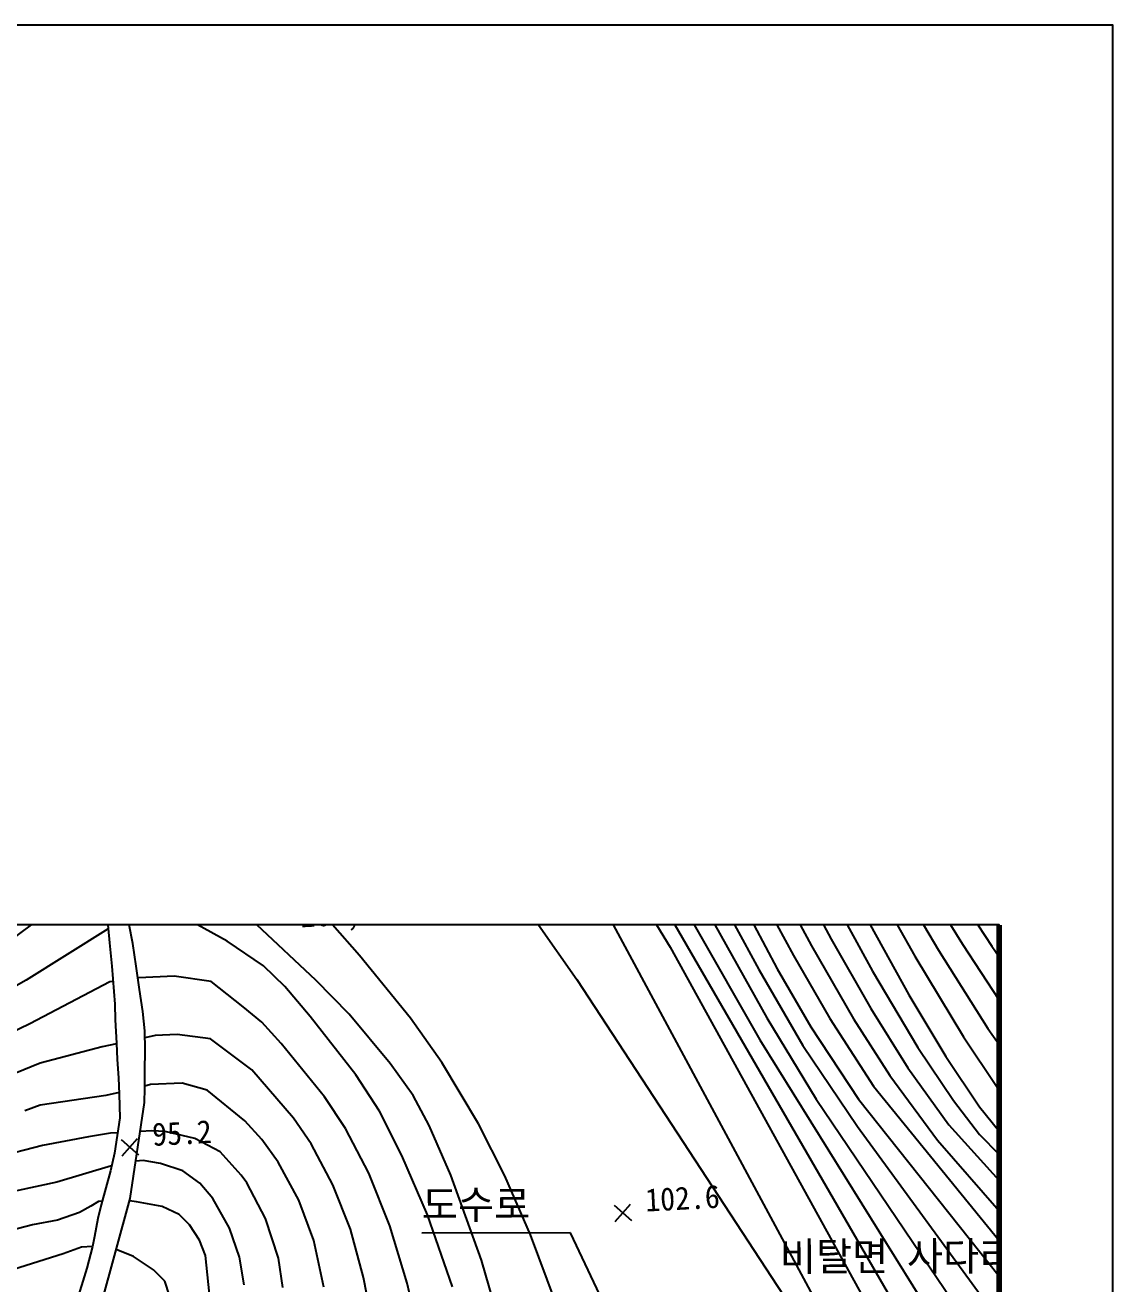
# Model space of a CAD drawing. Header units: millimetres. Extents: x 10470 to 11266, y 1103 to 1809.
# Drawn here: x 11171.5 to 11265.9, y 1509.8 to 1619.1 of the extents above; entities that cross this region are included whole.
import ezdxf
from ezdxf.xclip import XClip

# ---------------------------------------------------------------- set-up
doc = ezdxf.new("R2010")
doc.units = ezdxf.units.MM
doc.header["$LTSCALE"] = 10
doc.header["$MEASUREMENT"] = 0
doc.header["$XCLIPFRAME"] = 2
doc.linetypes.add('A-CENTR01', pattern=[2, 1.25, -0.25, 0.25, -0.25])
doc.layers.add('TN-MACL', color=6, linetype='A-CENTR01')
doc.layers.add('TZ-BASE', color=253, linetype='Continuous')
doc.layers.add('TX-PAPR', color=2, linetype='Continuous', plot=False)
doc.styles.add('HANA', font='GulimChe.ttf')

# ---------------------------------------------------------------- blocks, each defined once
blk = doc.blocks.new('JD-DHFDCHG54DXG3XF')
at = {"layer": 'TZ-BASE'}
for p, q in [((682.96, 97.85, 86), (699.36, 73.17, 86)), ((681.11, 95.4, 88), (694.76, 72.81, 88)), ((675.99, 94.68, 91), (689.03, 70.98, 91)), ((675.61, 91.74, 92), (685.44, 73.76, 92)), ((682.25, 90.72, 89), (692.68, 72.29, 89)), ((675.14, 88.94, 93), (683.73, 73.19, 93)), ((687.35, 88.65, 87), (696.83, 73.33, 87)), ((674.73, 86.03, 94), (682.16, 72.34, 94)), ((654.03, 83.57, 102), (663.36, 70.27, 102)), ((668.84, 83.23, 98), (679.25, 65.04, 98)), ((672.36, 83.56, 96), (679.16, 71.13, 96)), ((674.08, 83.75, 95), (680.74, 71.2, 95)), ((671.02, 82.74, 97), (679.85, 66.95, 97)), ((668.18, 81.37, 99), (691.82, 40.54, 99)), ((667.09, 80.21, 100), (671.47, 73.07, 100)), ((664.33, 79.08, 101), (686.49, 37.92, 101)), ((622.57, 76.54, 81.71), (622.72, 74.68, 81.71)), ((640.72, 70.22, 101), (633.82, 76.67, 101)), ((644.51, 72.34, 102), (640.74, 76.63, 102)), ((617.45, 76.03, 101), (610.7, 71.1, 101)), ((624.85, 73.4, 110.07), (624.42, 75.6, 110.07)), ((688.37, 75.83, 90), (692.17, 68.93, 90)), ((622.72, 74.66, 100), (615.59, 70.21, 100)), ((622.72, 74.68, 81.71), (622.82, 73.46, 81.71)), ((622.72, 74.66, 100), (622.72, 74.66, 100)), ((633.03, 73.58, 100), (630.19, 75.15, 100)), ((622.82, 73.46, 81.71), (623.04, 71.41, 81.71)), ((625.15, 71.43, 110.07), (624.85, 73.4, 110.07)), ((636.19, 71.45, 100), (633.03, 73.58, 100)), ((685.44, 73.76, 92), (688.87, 67.74, 92)), ((696.83, 73.33, 87), (700, 68.48, 87)), ((648.94, 66.9, 102), (644.51, 72.34, 102)), ((671.47, 73.07, 100), (690.54, 38.44, 100)), ((682.16, 72.34, 94), (685.32, 66.87, 94)), ((683.73, 73.19, 93), (687.38, 66.84, 93)), ((692.68, 72.29, 89), (696.92, 65.29, 89)), ((694.76, 72.81, 88), (699.04, 66, 88)), ((699.36, 73.17, 86), (700, 72.22, 86)), ((623.04, 71.41, 81.71), (623.29, 68.14, 81.71)), ((625.43, 69.39, 110.07), (625.15, 71.43, 110.07)), ((638.05, 69.65, 100), (636.19, 71.45, 100)), ((679.16, 71.13, 96), (682.99, 64.55, 96)), ((680.74, 71.2, 95), (683.66, 66.16, 95)), ((615.59, 70.21, 100), (612.13, 68.25, 100)), ((622.85, 70.06, 99), (615.92, 66.43, 99)), ((623.14, 70.1, 99), (622.85, 70.06, 99)), ((625.37, 70.41, 99), (625.29, 70.4, 99)), ((628.44, 70.57, 99), (625.37, 70.41, 99)), ((631.64, 70.1, 99), (628.44, 70.57, 99)), ((634.43, 67.88, 99), (631.64, 70.1, 99)), ((643.61, 67.25, 101), (640.72, 70.22, 101)), ((663.36, 70.27, 102), (683.6, 39.36, 102)), ((689.03, 70.98, 91), (692.95, 64.36, 91)), ((625.73, 67.49, 110.07), (625.43, 69.39, 110.07)), ((640.23, 67.06, 100), (638.05, 69.65, 100)), ((692.17, 68.93, 90), (695.38, 63.59, 90)), ((623.29, 68.14, 81.71), (623.33, 66.77, 81.71)), ((636.05, 66.56, 99), (634.43, 67.88, 99)), ((688.87, 67.74, 92), (692.09, 62.59, 92)), ((623.33, 66.77, 81.71), (623.42, 64.74, 81.71)), ((625.88, 65.8, 110.07), (625.73, 67.49, 110.07)), ((644.19, 61.99, 100), (640.23, 67.06, 100)), ((647.17, 62.98, 101), (643.61, 67.25, 101)), ((651.66, 63.07, 102), (648.94, 66.9, 102)), ((679.85, 66.95, 97), (684.14, 59.89, 97)), ((685.32, 66.87, 94), (689.11, 61.01, 94)), ((687.38, 66.84, 93), (690.52, 61.93, 93)), ((615.92, 66.43, 99), (613.33, 65.18, 99)), ((625.92, 64.17, 110.07), (625.88, 65.8, 110.07)), ((637.73, 64.71, 99), (636.05, 66.56, 99)), ((683.66, 66.16, 95), (687.81, 59.88, 95)), ((699.04, 66, 88), (700, 64.62, 88)), ((623.43, 64.68, 98), (622.19, 64.41, 98)), ((623.42, 64.74, 81.71), (623.48, 63.31, 81.71)), ((626.8, 65.4, 98), (625.89, 65.2, 98)), ((628.7, 65.5, 98), (626.8, 65.4, 98)), ((631.58, 65.12, 98), (628.7, 65.5, 98)), ((635.18, 62.43, 98), (631.58, 65.12, 98)), ((641.49, 60.09, 99), (637.73, 64.71, 99)), ((679.25, 65.04, 98), (696.84, 36.72, 98)), ((682.99, 64.55, 96), (687.71, 57.52, 96)), ((696.92, 65.29, 89), (699.85, 60.93, 89)), ((622.19, 64.41, 98), (616.8, 63.01, 98)), ((625.9, 62.29, 110.07), (625.92, 64.17, 110.07)), ((692.95, 64.36, 91), (696.04, 59.77, 91)), ((695.38, 63.59, 90), (698.31, 59.22, 90)), ((616.8, 63.01, 98), (614.62, 62.11, 98)), ((623.48, 63.31, 81.71), (623.6, 61.73, 81.71)), ((625.88, 60.82, 110.07), (625.9, 62.29, 110.07)), ((638.78, 58.24, 98), (635.18, 62.43, 98)), ((649.16, 60.19, 101), (647.17, 62.98, 101)), ((654.85, 57.73, 102), (651.66, 63.07, 102)), ((692.09, 62.59, 92), (695.63, 57.65, 92)), ((623.6, 61.73, 81.71), (623.66, 60.32, 81.71)), ((629.14, 61.28, 97), (626.39, 61.14, 97)), ((631.29, 60.65, 97), (629.14, 61.28, 97)), ((646.25, 58.83, 100), (644.19, 61.99, 100)), ((690.52, 61.93, 93), (694.67, 56.31, 93)), ((622.52, 60.19, 97), (616.81, 59.35, 97)), ((623.65, 60.47, 97), (622.52, 60.19, 97)), ((623.66, 60.32, 81.71), (623.71, 58.27, 81.71)), ((625.87, 59.6, 110.07), (625.88, 60.82, 110.07)), ((626.39, 61.14, 97), (625.88, 61.01, 97)), ((634.57, 57.99, 97), (631.29, 60.65, 97)), ((643.3, 57.34, 99), (641.49, 60.09, 99)), ((650.57, 57.59, 101), (649.16, 60.19, 101)), ((689.11, 61.01, 94), (700, 47.61, 94)), ((699.85, 60.93, 89), (700, 60.73, 89)), ((616.81, 59.35, 97), (615.49, 58.87, 97)), ((624.62, 51.26, 110.07), (625.87, 59.6, 110.07)), ((684.14, 59.89, 97), (699.58, 37.04, 97)), ((687.81, 59.88, 95), (700, 44.53, 95)), ((696.04, 59.77, 91), (698.31, 56.82, 91)), ((698.31, 59.22, 90), (700, 57.11, 90)), ((623.71, 58.27, 81.71), (623.25, 55.2, 81.71)), ((636.04, 56.39, 97), (634.57, 57.99, 97)), ((640.32, 55.99, 98), (638.78, 58.24, 98)), ((648.2, 55, 100), (646.25, 58.83, 100)), ((622.9, 56.93, 96), (621.01, 56.62, 96)), ((623.52, 56.96, 96), (622.9, 56.93, 96)), ((626.49, 57.12, 96), (625.49, 57.06, 96)), ((627.66, 57.07, 96), (626.49, 57.12, 96)), ((630.24, 56.46, 96), (627.66, 57.07, 96)), ((645.31, 53.45, 99), (643.3, 57.34, 99)), ((652.43, 53.28, 101), (650.57, 57.59, 101)), ((657.13, 53.22, 102), (654.85, 57.73, 102)), ((687.71, 57.52, 96), (700, 40.7, 96)), ((695.63, 57.65, 92), (700, 52.83, 92)), ((698.31, 56.82, 91), (700, 55.08, 91)), ((617, 55.87, 96), (612.44, 54.69, 96)), ((621.01, 56.62, 96), (617, 55.87, 96)), ((623.84, 56.38, 95.21), (625.33, 55.04, 95.21)), ((623.92, 54.97, 95.21), (625.25, 56.46, 95.21)), ((632.42, 55.31, 96), (630.24, 56.46, 96)), ((637.47, 54.42, 97), (636.04, 56.39, 97)), ((642.2, 52.45, 98), (640.32, 55.99, 98)), ((694.67, 56.31, 93), (700, 50.18, 93)), ((623.25, 55.2, 81.71), (622.9, 53.66, 81.71)), ((634.25, 53.27, 96), (632.42, 55.31, 96)), ((650.42, 49.83, 100), (648.2, 55, 100)), ((622.99, 54.08, 95), (618.27, 52.68, 95)), ((622.9, 53.66, 81.71), (622.09, 50.7, 81.71)), ((625.75, 54.55, 95), (625.1, 54.51, 95)), ((627.25, 54.3, 95), (625.75, 54.55, 95)), ((629.2, 53.66, 95), (627.25, 54.3, 95)), ((630.65, 52.59, 95), (629.2, 53.66, 95)), ((639.24, 51.12, 97), (637.47, 54.42, 97)), ((618.27, 52.68, 95), (612.99, 51.54, 95)), ((631.8, 51.25, 95), (630.65, 52.59, 95)), ((634.75, 52.63, 96), (634.25, 53.27, 96)), ((636.37, 49.53, 96), (634.75, 52.63, 96)), ((643.73, 48.6, 98), (642.2, 52.45, 98)), ((647.15, 48.89, 99), (645.31, 53.45, 99)), ((655.11, 45.91, 101), (652.43, 53.28, 101)), ((659.35, 48.11, 102), (657.13, 53.22, 102)), ((621.2, 50.58, 94), (620.23, 50.03, 94)), ((621.88, 51.01, 94), (621.2, 50.58, 94)), ((622.09, 50.7, 81.71), (621.8, 49.52, 81.71)), ((622.18, 51.04, 94), (621.88, 51.01, 94)), ((622.06, 41.95, 110.07), (624.62, 51.26, 110.07)), ((625.17, 50.98, 94), (624.56, 51.05, 94)), ((627.39, 50.55, 94), (625.17, 50.98, 94)), ((628.87, 49.88, 94), (627.39, 50.55, 94)), ((633.24, 48.68, 95), (631.8, 51.25, 95)), ((640.55, 47.6, 97), (639.24, 51.12, 97)), ((666.62, 50.69, 102.59), (668.1, 49.35, 102.59)), ((666.69, 49.27, 102.59), (668.03, 50.76, 102.59)), ((618.32, 49.38, 94), (616.14, 48.96, 94)), ((620.23, 50.03, 94), (618.32, 49.38, 94)), ((621.8, 49.52, 81.71), (621.52, 47.97, 81.71)), ((629.77, 48.98, 94), (628.87, 49.88, 94)), ((637.48, 46.08, 96), (636.37, 49.53, 96)), ((652.57, 43.59, 100), (650.42, 49.83, 100)), ((616.14, 48.96, 94), (614.28, 48.48, 94)), ((630.64, 47.63, 94), (629.77, 48.98, 94)), ((634.09, 46.16, 95), (633.24, 48.68, 95)), ((644.86, 44.39, 98), (643.73, 48.6, 98)), ((648.64, 43.91, 99), (647.15, 48.89, 99)), ((661.52, 42.29, 102), (659.35, 48.11, 102)), ((620.39, 47.04, 93), (618.82, 46.46, 93)), ((621.36, 47.09, 93), (620.39, 47.04, 93)), ((621.36, 47.08, 81.71), (620.87, 45.21, 81.71)), ((621.52, 47.97, 81.71), (621.36, 47.08, 81.71)), ((631.16, 46.31, 94), (630.64, 47.63, 94)), ((641.43, 43.57, 97), (640.55, 47.6, 97)), ((618.82, 46.46, 93), (614.5, 45.1, 93)), ((624.92, 46.23, 93), (623.4, 46.83, 93)), ((626.63, 45.07, 93), (624.92, 46.23, 93)), ((631.6, 42.12, 94), (631.16, 46.31, 94)), ((634.52, 43.77, 95), (634.09, 46.16, 95)), ((637.87, 43.52, 96), (637.48, 46.08, 96)), ((665.15, 11.18, 101), (655.11, 45.91, 101)), ((620.87, 45.21, 81.71), (619.9, 42.12, 81.71)), ((627.63, 44.08, 93), (626.63, 45.07, 93)), ((628.46, 41.52, 93), (627.63, 44.08, 93)), ((646.02, 38.52, 98), (644.86, 44.39, 98)), ((650.65, 35.64, 99), (648.64, 43.91, 99))]:
    blk.add_line(p, q, dxfattribs=at)
at = {"layer": 'TZ-BASE', "linetype": 'ByBlock'}
for p, q in [((662.83, 48.27), (649.93, 48.25)), ((669.31, 34.52), (662.83, 48.27))]:
    blk.add_line(p, q, dxfattribs=at)
at = {"layer": 'TZ-BASE', "style": 'HANA'}
for s, height, rotation, p in [('261,100', 2, 2.9893, (639.44, 74.79)), ('95.2', 2, 2.9893, (626.58, 55.82, 95.21)), ('도수로', 2.5, 0.0946, (649.92, 49.48)), ('102.6', 2, 2.9893, (669.36, 50.12, 102.59)), ('비탈면 사다리', 2.5, 0.0946, (680.98, 44.98))]:
    blk.add_text(s, height=height, rotation=rotation, dxfattribs=at).set_placement(p)

msp = doc.modelspace()

# ---------------------------------------------------------------- linework, layer by layer
at = {"layer": 'TN-MACL', "const_width": 0.5, "elevation": 67.65}
msp.add_lwpolyline([(11256.02, 1540.95), (11256.02, 1390.95)], dxfattribs=at)
at = {"layer": 'TX-PAPR'}
msp.add_lwpolyline([(10469.89, 1103.05), (11265.89, 1103.05), (11265.89, 1619.05), (10469.89, 1619.05)], close=True, dxfattribs=at)
at = {"layer": 'TX-PAPR', "elevation": 67.65, "flags": 128}
msp.add_lwpolyline([(10556.02, 1390.95), (11256.02, 1390.95), (11256.02, 1540.95), (10556.02, 1540.95), (10556.02, 1390.95)], dxfattribs=at)

# ---------------------------------------------------------------- block references
at = {"layer": 'TZ-BASE'}
ref = msp.add_blockref('JD-DHFDCHG54DXG3XF', (10556.02, 1465.95, 67.65), dxfattribs=at)
XClip(ref).set_block_clipping_path([(-0.0000000003, -74.9999999998), (700.0000000003, 75.0000000023)])

doc.saveas('drawing.dxf')
